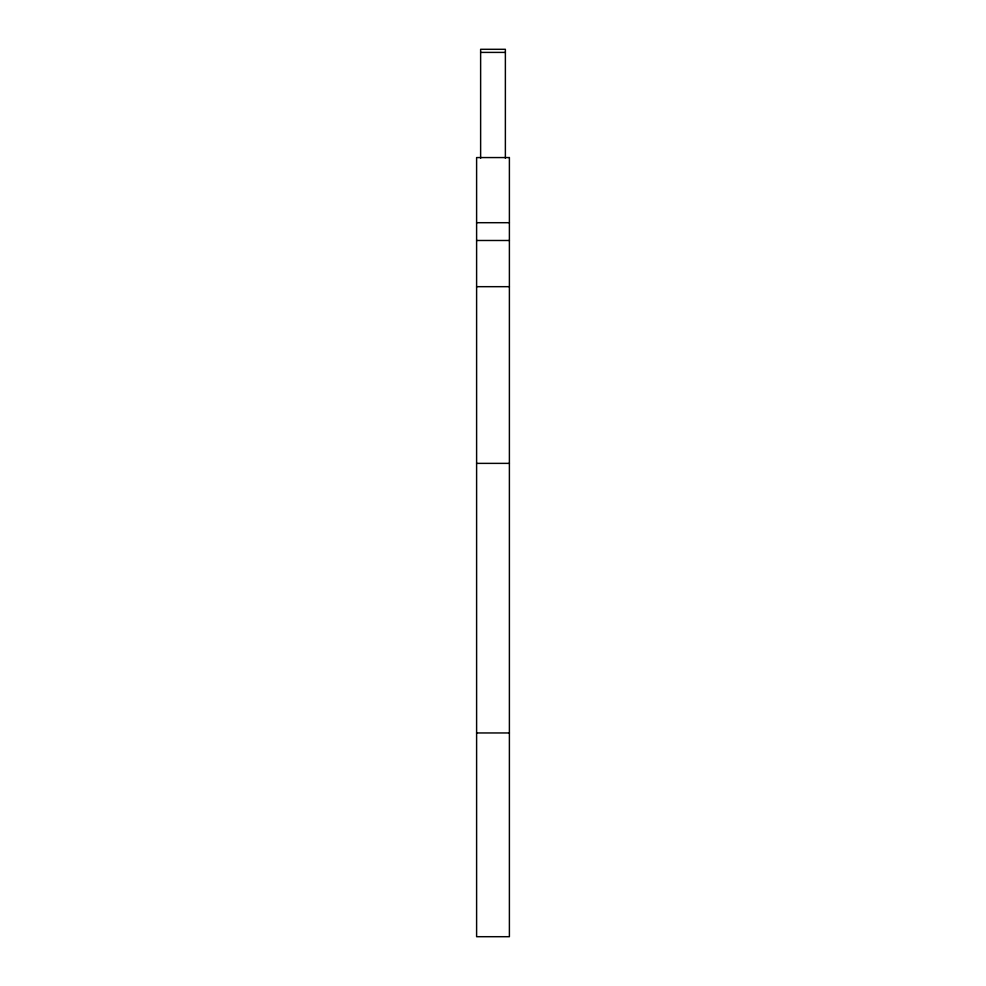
<?xml version="1.0" encoding="UTF-8"?>
<svg xmlns="http://www.w3.org/2000/svg" width="986" height="986" viewBox="0 0 986 986"><rect width="100%" height="100%" fill="white"/><g stroke="black" fill="none" stroke-linecap="round" stroke-linejoin="round"><path stroke-width="1.48" d="M480.626 52.406L505.374 52.406M476.608 222.7L509.392 222.7M476.608 240.485L509.392 240.485M476.608 286.679L509.392 286.679M476.608 463.371L509.392 463.371M476.608 732.955L509.392 732.955M505.374 158.278L505.374 49.3L480.626 49.3L480.626 158.278M509.392 157.563L476.608 157.563L476.608 936.7L509.392 936.7L509.392 157.563"/></g></svg>
